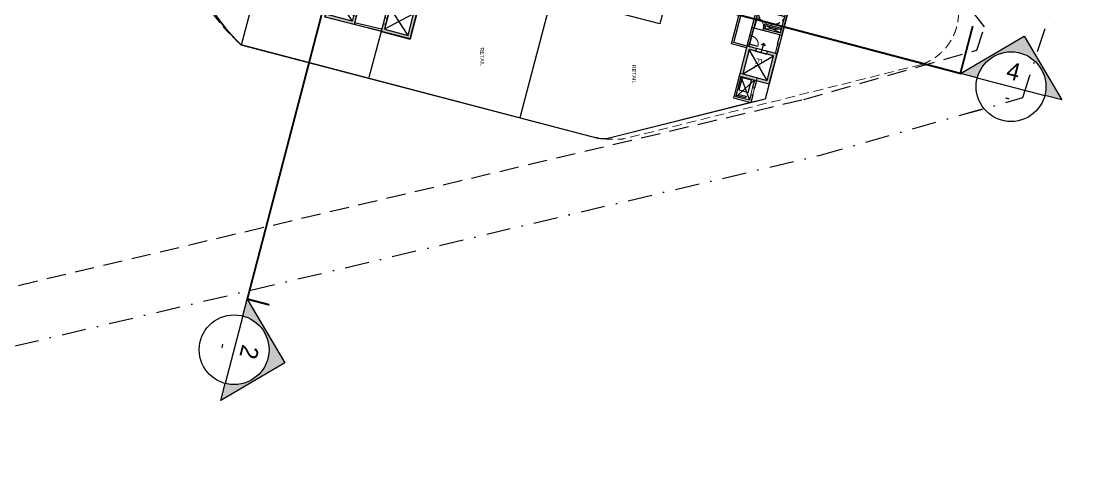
# Model space of a CAD drawing. Header units: millimetres. Extents: x 573003 to 1294762, y -9906 to 413061.
# Drawn here: x 668049 to 776716, y 277721 to 323933 of the extents above; entities that cross this region are included whole.
import ezdxf
from ezdxf.enums import TextEntityAlignment as Align
from ezdxf.xclip import XClip

# ---------------------------------------------------------------- set-up
doc = ezdxf.new("R2010")
doc.units = ezdxf.units.MM
doc.header["$MEASUREMENT"] = 0
for name, pattern in [('DASHDOT', [1, 0.5, -0.25, 0, -0.25]), ('DASHED', [4.5, 3, -1.5]), ('DASHED2', [0.375, 0.25, -0.125]), ('PHANTOM', [12.5, 6.25, -1.25, 1.25, -1.25, 1.25, -1.25]), ('PHANTOM2', [31.75, 15.875, -3.175, 3.175, -3.175, 3.175, -3.175])]:
    doc.linetypes.add(name, pattern=pattern)
for name, color, linetype in [('220403_HDN_Penthouse Plan$0$A-CORE-OTLN', 160, 'Continuous'), ('220403_HDN_Penthouse Plan$0$A-OPNG-SLAB', 1, 'Continuous'), ('A-_ANOT----_H-_N', 8, 'Continuous'), ('A-ANNO-ROOM', 50, 'Continuous'), ('A-ANNO-SYMB-SECT', 50, 'PHANTOM2'), ('A-AREA-NON-PLOT', 4, 'Continuous'), ('A-CORE-OTLN', 160, 'Continuous'), ('A-FLOR-STRS', 1, 'Continuous'), ('A-FLOR-STRS-ARROW', 8, 'Continuous'), ('A-LANDSCAPE', 8, 'Continuous'), ('A-OPNG-SLAB', 1, 'Continuous'), ('A-ROOF-PARAPET', 135, 'Continuous'), ('A-SITE BDRY', 5, 'PHANTOM'), ('A-STRUCT-OTLN', 3, 'Continuous'), ('A-WALL-PATT', 251, 'Continuous'), ('Site_plot line', 1, 'DASHDOT')]:
    doc.layers.add(name, color=color, linetype=linetype)
doc.layers.add('A-DOOR', color=1, linetype='Continuous', lineweight=9)
doc.layers.add('D-building block', color=8, linetype='Continuous', lineweight=13)
doc.styles.add('220126_HDN_HBA typical plan$0$211210_HDN_HBA_TYPICAL PLAN CORE OPT 1$0$HBA-Text', font='GOTHIC.TTF')
doc.styles.add('HBA-Text', font='GOTHIC.TTF')

# ---------------------------------------------------------------- blocks, each defined once
blk = doc.blocks.new('A-SEC-REF-ARROW')
at = {"layer": 'A-ANNO-SYMB-SECT', "linetype": 'Continuous', "ltscale": 800}
blk.add_hatch(color=256, dxfattribs=at).paths.add_polyline_path([(0, -600, -0.414214), (-600, 0, -0.414214), (0, 600), (0, 900), (-900, 0), (0, -900)])
blk.add_lwpolyline([(0, -600), (0, -900), (-900, 0), (0, 900), (0, 600)], dxfattribs=at)
blk.add_circle((0, 0), 600, dxfattribs=at)
blk = doc.blocks.new('Section Mark 1-150')
at = {"layer": 'A-ANNO-SYMB-SECT', "linetype": 'Continuous'}
blk.add_line((-900, 0), (900, 0), dxfattribs=at)
at = {"layer": 'A-ANNO-SYMB-SECT', "xscale": 1.500000001396984, "yscale": 1.500000001396984, "zscale": 1.500000001396984, "rotation": 270}
blk.add_blockref('A-SEC-REF-ARROW', (0, 0), dxfattribs=at)
at = {"layer": 'A-ANNO-SYMB-SECT', "style": 'HBA-Text'}
for tag, height, p in [('SECTION-NAME', 450, (-38, 400)), ('SECTION-DWG', 300, (-16, -283))]:
    blk.add_attdef(tag, text='', height=height, dxfattribs=at).set_placement(p, align=Align.MIDDLE)
blk = doc.blocks.new('boundary nsetback')
at = {"layer": 'Site_plot line', "ltscale": 5000}
for p, q in [((2835596, 723806), (2827188, 726711)), ((2841141, 702704), (2835596, 723806)), ((2870692, 565609), (2841141, 702704))]:
    blk.add_line(p, q, dxfattribs=at)
at = {"layer": 'Site_plot line', "linetype": 'DASHED2', "ltscale": 8000}
for p, q in [((2828217, 720007), (2795851, 695313)), ((2830608, 719181), (2828217, 720007)), ((2830608, 719181), (2828217, 720007)), ((2835321, 701244), (2830608, 719181)), ((2864235, 567091), (2835290, 701374))]:
    blk.add_line(p, q, dxfattribs=at)
blk = doc.blocks.new('210204_1m door')
for points in [[(50, 200), (50, 1100), (90, 1100), (90, 200)], [(0, 0), (50, 0), (50, 200), (0, 200)], [(950, 0), (1000, 0), (1000, 200), (950, 200)]]:
    blk.add_lwpolyline(points, close=True)
at = {"color": 8}
blk.add_arc((50, 200), 900, 0, 90, dxfattribs=at)
blk = doc.blocks.new('werwrerer')
at = {"layer": 'A-FLOR-STRS-ARROW'}
h = blk.add_hatch(color=256, dxfattribs=at)
edge = h.paths.add_edge_path(flags=0)
edge.add_arc((-12990, 7008), 100, -269.99995, 90.00005, ccw=False)
blk.add_hatch(color=256, dxfattribs=at).paths.add_polyline_path([(-13085, 6978), (-13085, 7039), (-13049, 7089), (-12990, 7108), (-12931, 7089), (-12895, 7039), (-12895, 6978), (-12931, 6928), (-12990, 6908), (-13049, 6928)], flags=0)
at = {"color": 1}
blk.add_lwpolyline([(-9740, 9208), (-9740, 6408), (-8540, 6408), (-8540, 9208)], close=True, dxfattribs=at)
at = {"layer": 'A-CORE-OTLN'}
for points in [[(-14940, 7408), (-14940, 9408), (-8340, 9408), (-8340, 6208), (-14940, 6208), (-14940, 6408)], [(-14740, 7408), (-14740, 9208), (-8540, 9208), (-8540, 6408), (-14640, 6408)], [(-14740, 7408), (-14240, 7408), (-14240, 9208)], [(-14740, 7558), (-14390, 7558), (-14390, 9208)], [(-14640, 6408), (-14940, 6408)]]:
    blk.add_lwpolyline(points, dxfattribs=at)
at = {"layer": 'A-FLOR-STRS'}
for points in [[(-14390, 9208), (-14740, 7558)], [(-14390, 7558), (-14740, 9208)]]:
    blk.add_lwpolyline(points, dxfattribs=at)
for points in [[(-12740, 9208), (-12740, 8008), (-12990, 8008), (-12990, 9208)], [(-12490, 9208), (-12490, 8008), (-12740, 8008), (-12740, 9208)], [(-12240, 9208), (-12240, 8008), (-12490, 8008), (-12490, 9208)], [(-11990, 9208), (-11990, 8008), (-12240, 8008), (-12240, 9208)], [(-11740, 9208), (-11740, 8008), (-11990, 8008), (-11990, 9208)], [(-11490, 9208), (-11490, 8008), (-11740, 8008), (-11740, 9208)], [(-11240, 9208), (-11240, 8008), (-11490, 8008), (-11490, 9208)], [(-10990, 9208), (-10990, 8008), (-11240, 8008), (-11240, 9208)], [(-10740, 9208), (-10740, 8008), (-10990, 8008), (-10990, 9208)], [(-10490, 9208), (-10490, 8008), (-10740, 8008), (-10740, 9208)], [(-10240, 9208), (-10240, 8008), (-10490, 8008), (-10490, 9208)], [(-9990, 9208), (-9990, 8008), (-10240, 8008), (-10240, 9208)], [(-12740, 6408), (-12740, 7608), (-12990, 7608), (-12990, 6408)], [(-12490, 6408), (-12490, 7608), (-12740, 7608), (-12740, 6408)], [(-12240, 6408), (-12240, 7608), (-12490, 7608), (-12490, 6408)], [(-11990, 6408), (-11990, 7608), (-12240, 7608), (-12240, 6408)], [(-11740, 7608), (-11740, 6408), (-11990, 6408), (-11990, 7608)], [(-11490, 7608), (-11490, 6408), (-11740, 6408), (-11740, 7608)], [(-11240, 7608), (-11240, 6408), (-11490, 6408), (-11490, 7608)], [(-10990, 7608), (-10990, 6408), (-11240, 6408), (-11240, 7608)], [(-10740, 7608), (-10740, 6408), (-10990, 6408), (-10990, 7608)], [(-10490, 7608), (-10490, 6408), (-10740, 6408), (-10740, 7608)], [(-10240, 7608), (-10240, 6408), (-10490, 6408), (-10490, 7608)], [(-9990, 7608), (-9990, 6408), (-10240, 6408), (-10240, 7608)]]:
    blk.add_lwpolyline(points, close=True, dxfattribs=at)
at = {"layer": 'A-FLOR-STRS-ARROW'}
blk.add_line((-12931, 6928), (-12990, 6908), dxfattribs=at)
for points in [[(-12740, 8008), (-12990, 8608), (-12740, 9208)], [(-13040, 7008), (-9790, 7008), (-9690, 7008), (-9090, 7008), (-9090, 8608), (-12990, 8608)], [(-11990, 7608), (-11740, 7008), (-11990, 6408)], [(-11740, 6408), (-11630, 6937), (-11496, 6960), (-11736, 7058), (-11600, 7078), (-11490, 7608)]]:
    blk.add_lwpolyline(points, dxfattribs=at)
blk.add_circle((-12990, 7008), 100, dxfattribs=at)
at = {"layer": 'A-FLOR-STRS-ARROW', "linetype": 'DASHED', "ltscale": 200}
for centre, start, end in [((-12940, 8008), 90.00005, 180.00005), ((-9741, 8025), 0.00005, 90.00005), ((-12940, 7608), 180.00005, 270.00005), ((-9741, 7625), 270.00005, 0.00005)]:
    blk.add_arc(centre, 1200, start, end, dxfattribs=at)
at = {"layer": 'A-ROOF-PARAPET'}
for points in [[(-13140, 8008), (-13140, 7608), (-9690, 7608), (-9690, 8008)], [(-13090, 7958), (-13090, 7658), (-9740, 7658), (-9740, 7958)]]:
    blk.add_lwpolyline(points, close=True, dxfattribs=at)
at = {"layer": 'A-DOOR', "extrusion": (1.3338e-14, 1.74606e-11, -1), "zscale": -0.9999999999999987, "rotation": 90.04800259996153}
blk.add_blockref('210204_1m door', (14940, 6408, 0), dxfattribs=at)
blk = doc.blocks.new('Fire lift')
at = {"layer": 'A-WALL-PATT'}
h = blk.add_hatch(color=256, dxfattribs=at)
h.dxf.hatch_style = 1
h.paths.add_polyline_path([(-3200, 3200), (0, 3200), (0, 0), (-3200, 0)])
h.paths.add_polyline_path([(-2900, 2900), (-300, 2900), (-300, 300), (-2900, 300)], flags=16)
h.paths.add_polyline_path([(-2200, 3200), (-1000, 3200), (-1000, 2900), (-2200, 2900)], flags=17)
at = {"layer": 'A-_ANOT----_H-_N'}
blk.add_lwpolyline([(-1600, 2900), (-1600, 3900), (-1812, 3688), (-1600, 3900), (-1388, 3688)], dxfattribs=at)
at = {"layer": 'A-CORE-OTLN'}
for points in [[(-3200, 3200), (0, 3200), (0, 0), (-3200, 0)], [(-2900, 2900), (-300, 2900), (-300, 300), (-2900, 300)], [(-2200, 3200), (-1000, 3200), (-1000, 2900), (-2200, 2900)]]:
    blk.add_lwpolyline(points, close=True, dxfattribs=at)
at = {"layer": 'A-OPNG-SLAB'}
for points in [[(-2900, 300), (-300, 2900)], [(-300, 300), (-2900, 2900)]]:
    blk.add_lwpolyline(points, dxfattribs=at)
blk = doc.blocks.new('lift 1')
at = {"layer": 'A-WALL-PATT'}
h = blk.add_hatch(color=256, dxfattribs=at)
h.dxf.hatch_style = 1
h.paths.add_polyline_path([(11772526, 135756), (11772526, 132856), (11775626, 132856), (11775626, 135756)])
h.paths.add_polyline_path([(11772826, 135456), (11772826, 133156), (11775326, 133156), (11775326, 135456)], flags=16)
h.paths.add_polyline_path([(11772526, 134906), (11772526, 133706), (11772826, 133706), (11772826, 134906)], flags=17)
at = {"layer": 'A-_ANOT----_H-_N'}
blk.add_lwpolyline([(11772826, 134306), (11771826, 134306), (11772038, 134518), (11771826, 134306), (11772038, 134094)], dxfattribs=at)
at = {"layer": 'A-CORE-OTLN'}
for points in [[(11772526, 135756), (11772526, 132856), (11775626, 132856), (11775626, 135756)], [(11772526, 134906), (11772526, 133706), (11772826, 133706), (11772826, 134906)], [(11772826, 135456), (11772826, 133156), (11775326, 133156), (11775326, 135456)]]:
    blk.add_lwpolyline(points, close=True, dxfattribs=at)
at = {"layer": 'A-OPNG-SLAB'}
for points in [[(11775326, 135456), (11772826, 133156)], [(11775326, 133156), (11772826, 135456)]]:
    blk.add_lwpolyline(points, dxfattribs=at)
blk = doc.blocks.new('A$C5ECD7F29')
at = {"layer": '220403_HDN_Penthouse Plan$0$A-CORE-OTLN', "extrusion": (2.35595e-05, 1.40774e-05, 1)}
blk.add_line((108197, 354823, -497), (108563, 356226, -497), dxfattribs=at)
at = {"layer": '220403_HDN_Penthouse Plan$0$A-CORE-OTLN'}
for p, q in [((103315, 317756, -497), (102640, 314983, -497)), ((103509, 317708, -497), (102834, 314936, -497))]:
    blk.add_line(p, q, dxfattribs=at)
at = {"layer": '220403_HDN_Penthouse Plan$0$A-CORE-OTLN', "color": 8, "extrusion": (2.35595e-05, 1.40774e-05, 1), "elevation": -489}
for points in [[(109573, 354604), (109825, 355571), (108567, 355900), (108315, 354932)], [(110041, 354604), (110232, 355339), (110406, 355293), (110214, 354559)]]:
    blk.add_lwpolyline(points, close=True, dxfattribs=at)
at = {"layer": '220403_HDN_Penthouse Plan$0$A-CORE-OTLN', "extrusion": (2.35595e-05, 1.40774e-05, 1), "elevation": -489}
for points in [[(110643, 355684), (110277, 354280)], [(110277, 354280), (108197, 354823)]]:
    blk.add_lwpolyline(points, dxfattribs=at)
at = {"layer": '220403_HDN_Penthouse Plan$0$A-OPNG-SLAB', "extrusion": (2.35595e-05, 1.40774e-05, 1), "elevation": -489}
for points in [[(108197, 354822), (110643, 355683)], [(108563, 356225), (110277, 354279)]]:
    blk.add_lwpolyline(points, dxfattribs=at)
at = {"layer": 'A-AREA-NON-PLOT', "elevation": -497}
blk.add_lwpolyline([(50400, 300836), (43715, 292396, -0.1688514), (41455, 290378), (28640, 285172, -0.6293431), (23279, 290094), (25630, 304629), (26278, 305814), (34644, 316377, -0.4142133), (36049, 316540), (38087, 314926, 0.4142136), (38789, 315007), (43306, 320710, -0.0262946), (43019, 320990), (42695, 321373, -0.3570109), (42614, 326439), (51772, 338002, -0.277059), (54469, 338734), (74377, 333479), (76982, 333300), (82797, 328698), (90430, 338343), (92626, 336605), (92884, 336932), (98185, 357195), (90525, 359199), (91345, 362332), (110513, 357317), (110875, 355830), (114576, 341076, -0.1259157), (114571, 340084), (104921, 303295, -0.1301053), (96964, 298264, -0.1595107), (84611, 298193, -0.106576), (80009, 300600, 0.2028769), (61699, 305714, -0.1255738), (56935, 306271, -0.1231352), (53064, 309106), (51085, 311447, 0.4819983), (50303, 311424), (47843, 308319, -0.1200392), (49401, 307219), (50537, 305582, -0.3287881)], format="xyb", close=True, dxfattribs=at)
blk.add_lwpolyline([(96580, 322732), (104319, 320701), (102058, 311931), (99530, 312586), (99502, 312481), (94321, 313789)], close=True, dxfattribs=at)
at = {"layer": 'A-CORE-OTLN'}
for p, q in [((103112, 355946, -497), (105048, 355439, -497)), ((103163, 356140, -497), (105098, 355632, -497)), ((108563, 356226, -497), (109337, 356024, -497)), ((108613, 356420, -497), (109387, 356218, -497)), ((109337, 356024, -497), (109387, 356218, -497)), ((110063, 355835, -497), (110113, 356028, -497)), ((110063, 355835, -497), (110643, 355684, -497)), ((110113, 356028, -497), (110875, 355830, -497)), ((110838, 355633, -497), (110472, 354229, -497)), ((108145, 354629, -497), (110419, 354036, -497))]:
    blk.add_line(p, q, dxfattribs=at)
at = {"layer": 'A-CORE-OTLN', "elevation": -497}
blk.add_lwpolyline([(105858, 358535), (104889, 358788), (104838, 358595), (105807, 358341)], close=True, dxfattribs=at)
for points in [[(105048, 355439), (104693, 354085), (99388, 355472)], [(105241, 355389), (104836, 353841), (99531, 355228)]]:
    blk.add_lwpolyline(points, dxfattribs=at)
at = {"layer": 'A-DOOR'}
for p, q in [((108953, 357725, -497), (110513, 357317, -497)), ((109337, 356024, -497), (110063, 355835, -497)), ((109387, 356218, -497), (110113, 356028, -497))]:
    blk.add_line(p, q, dxfattribs=at)
at = {"layer": 'A-DOOR', "elevation": -497}
blk.add_lwpolyline([(110419, 354036), (107853, 354705), (108320, 356495), (110886, 355826)], close=True, dxfattribs=at)
blk.add_lwpolyline([(110419, 354036), (107853, 354705), (108320, 356495), (110886, 355826)], close=True, dxfattribs=at)
at = {"layer": 'A-FLOR-STRS'}
for p, q in [((104838, 358595, -497), (103871, 358848, -497)), ((105048, 355439, -497), (108144, 354629, -497)), ((96040, 348204, -497), (102769, 346448, -497)), ((99868, 335329, -497), (112464, 332034, -497)), ((103534, 317702, -497), (108288, 316459, -497)), ((92466, 306553, -497), (104945, 303288, -497))]:
    blk.add_line(p, q, dxfattribs=at)
at = {"layer": 'A-FLOR-STRS', "elevation": -497}
blk.add_lwpolyline([(105858, 358535), (105096, 355629), (103161, 356136), (103922, 359042)], close=True, dxfattribs=at)
blk.add_lwpolyline([(110513, 357317), (114576, 341076, -0.1259157), (114571, 340084), (104945, 303288), (104945, 303288, -0.2979591), (83749, 298492, -0.0935894), (80009, 300600), (80009, 300600), (80009, 300600, 0.1957855), (61699, 305714), (61699, 305714, -0.2637222), (53064, 309106), (51085, 311447, 0.4738275), (50311, 311435), (47878, 308363, -0.0907361), (49401, 307219), (50537, 305582, -0.3303659), (50386, 300818), (44315, 293154), (44315, 293154), (43085, 291601, -0.1294704), (41455, 290378), (28640, 285172, -0.5849173), (23186, 289516), (25630, 304629, -0.0850162), (26278, 305814), (29989, 310500), (34644, 316377), (34644, 316377)], format="xyb", dxfattribs=at)
blk.add_lwpolyline([(102769, 346448), (96580, 322732)], dxfattribs=at)
at = {"layer": 'D-building block', "linetype": 'DASHED2', "ltscale": 4000, "elevation": -497}
blk.add_lwpolyline([(83363, 297041, 0.0197356), (83363, 297041), (83363, 297041), (83363, 297041, -0.1180452), (79031, 299460, 0.3792081), (47543, 297229), (41583, 289705, -0.0835371), (37805, 287276), (28490, 283492, -0.4878257), (23025, 288518), (25630, 304629, -0.0850162), (26278, 305814), (54761, 341775, -0.4365577), (63500, 343145), (69594, 338319, 0.5644826), (77626, 340924), (82928, 361440, -0.1644549), (84644, 364054), (97956, 375926, -0.5246777), (106941, 373469), (114626, 342752, -0.0899016), (114324, 339141), (104945, 303288, -0.1552376), (104945, 303288, -0.2865597)], format="xyb", close=True, dxfattribs=at)
at = {"xscale": -1, "rotation": 345.3403140631908}
blk.add_blockref('werwrerer', (87087, 353721, -497), dxfattribs=at)
at = {"layer": 'A-DOOR', "xscale": -1, "rotation": 345.2213693800081}
blk.add_blockref('210204_1m door', (104868, 355486, -497), dxfattribs=at)
at = {"layer": 'A-FLOR-STRS'}
ref = blk.add_blockref('lift 1', (-2747313, -11105200, -497), dxfattribs=dict(at, rotation=75.34022062668184))
XClip(ref).set_block_clipping_path([(11772526.2046892289, 135736.0510077495), (11772526.0132662933, 132855.999999674), (11775626.2046892289, 132836.0510077421), (11775626.2046892289, 135736.0510077495)])
ref = blk.add_blockref('lift 1', (3182951, 11678158, -497), dxfattribs=dict(at, xscale=-1, rotation=75.48040668986586))
XClip(ref).set_block_clipping_path([(11772526.2046892289, 135736.0510077495), (11772526.0132662933, 132855.999999674), (11775626.2046892289, 132836.0510077421), (11775626.2046892289, 135736.0510077495)])
at = {"layer": 'A-LANDSCAPE', "xscale": -1, "rotation": 75.34021828558102}
blk.add_blockref('Fire lift', (108144, 354629, -497), dxfattribs=at)
at = {"layer": 'A-SITE BDRY', "rotation": 1.170508916669246}
blk.add_blockref('boundary nsetback', (-2709858, -397705, -497), dxfattribs=at)
blk.add_blockref('boundary nsetback', (-2709858, -397705, -497), dxfattribs=at)
blk.add_blockref('boundary nsetback', (-2709858, -397705, -497), dxfattribs=at)
at = {"layer": 'A-ANNO-ROOM', "insert": (106952, 356891, -497), "char_height": 600, "attachment_point": 2, "rotation": 345.52194, "style": '220126_HDN_HBA typical plan$0$211210_HDN_HBA_TYPICAL PLAN CORE OPT 1$0$HBA-Text'}
blk.add_mtext_dynamic_manual_height_columns('{\\C2;F.L}', width=2474.58, gutter_width=6.25, heights=[0], dxfattribs=at)
at = {"layer": 'A-ANNO-ROOM', "char_height": 400, "width": 3000, "attachment_point": 2, "rotation": 1.17051, "style": '220126_HDN_HBA typical plan$0$211210_HDN_HBA_TYPICAL PLAN CORE OPT 1$0$HBA-Text'}
for insert in [(107934, 343992, -497), (106150, 328327, -497)]:
    blk.add_mtext('RETAIL', dxfattribs=dict(at, insert=insert))

msp = doc.modelspace()

# ---------------------------------------------------------------- linework, layer by layer
at = {"layer": 'A-STRUCT-OTLN', "extrusion": (-6.43804e-08, 1.1258e-05, 1), "const_width": 200, "elevation": 164.2}
msp.add_lwpolyline([(706285.4, 345134.1), (704524.1, 345595.5), (691376.9, 295246.9), (693651.6, 294652.1)], dxfattribs=at)
at = {"layer": 'A-STRUCT-OTLN', "extrusion": (2.31432e-05, -6.8134e-06, 1), "const_width": 200, "elevation": 171.6}
msp.add_lwpolyline([(683005, 343420.2), (682214.8, 340388.4), (764903.6, 318526.9), (766177.3, 323413.7)], dxfattribs=at)

# ---------------------------------------------------------------- block references
at = {"layer": 'A-ANNO-SYMB-SECT', "extrusion": (-4.74791e-05, -1.63342e-05, 1)}
ref = msp.add_blockref('Section Mark 1-150', (770128.9, 317164.4, 113.9), dxfattribs=dict(at, xscale=4.000000370239937, yscale=4.000000370239937, zscale=4.000000370239937, rotation=345.3984613836898))
ref.add_attrib('SECTION-DWG', '-', dxfattribs={"extrusion": (-4.74791e-05, -1.63342e-05, 1), "height": 1200, "rotation": 345.398461, "style": 'HBA-Text'}).set_placement((769782, 316084.8, 113.9), align=Align.MIDDLE)
ref.add_attrib('SECTION-NAME', '4', dxfattribs={"extrusion": (-4.74791e-05, -1.63342e-05, 1), "height": 1800, "rotation": 345.398461, "style": 'HBA-Text'}).set_placement((770385.5, 318751.2, 113.9), align=Align.MIDDLE)
at = {"layer": 'A-ANNO-SYMB-SECT', "extrusion": (1.36224e-05, 6.38089e-05, 1)}
ref = msp.add_blockref('Section Mark 1-150', (690014.4, 290021.6, 188.6), dxfattribs=dict(at, xscale=4.000000370239936, yscale=4.000000370239936, zscale=4.000000370239936, rotation=255.398461446067))
ref.add_attrib('SECTION-DWG', '-', dxfattribs={"extrusion": (1.36224e-05, 6.38089e-05, 1), "height": 1200, "rotation": 255.398461, "style": 'HBA-Text'}).set_placement((688934.8, 290368.5, 188.6), align=Align.MIDDLE)
ref.add_attrib('SECTION-NAME', '2', dxfattribs={"extrusion": (1.36224e-05, 6.38089e-05, 1), "height": 1800, "rotation": 255.398461, "style": 'HBA-Text'}).set_placement((691601.2, 289765, 188.6), align=Align.MIDDLE)
at = {"layer": 'A-SITE BDRY', "extrusion": (-2.99858e-06, 1.0814e-14, 1), "rotation": 271.1706226210165}
msp.add_blockref('boundary nsetback', (-10249.2, 3136258.8, 150), dxfattribs=at)
at = {"layer": 'A-WALL-PATT', "extrusion": (0.000121604, -7.882e-05, 1), "rotation": 270.0001156918269}
msp.add_blockref('A$C5ECD7F29', (387460.9, 426401.3, 727.7), dxfattribs=at)

doc.saveas('drawing.dxf')
